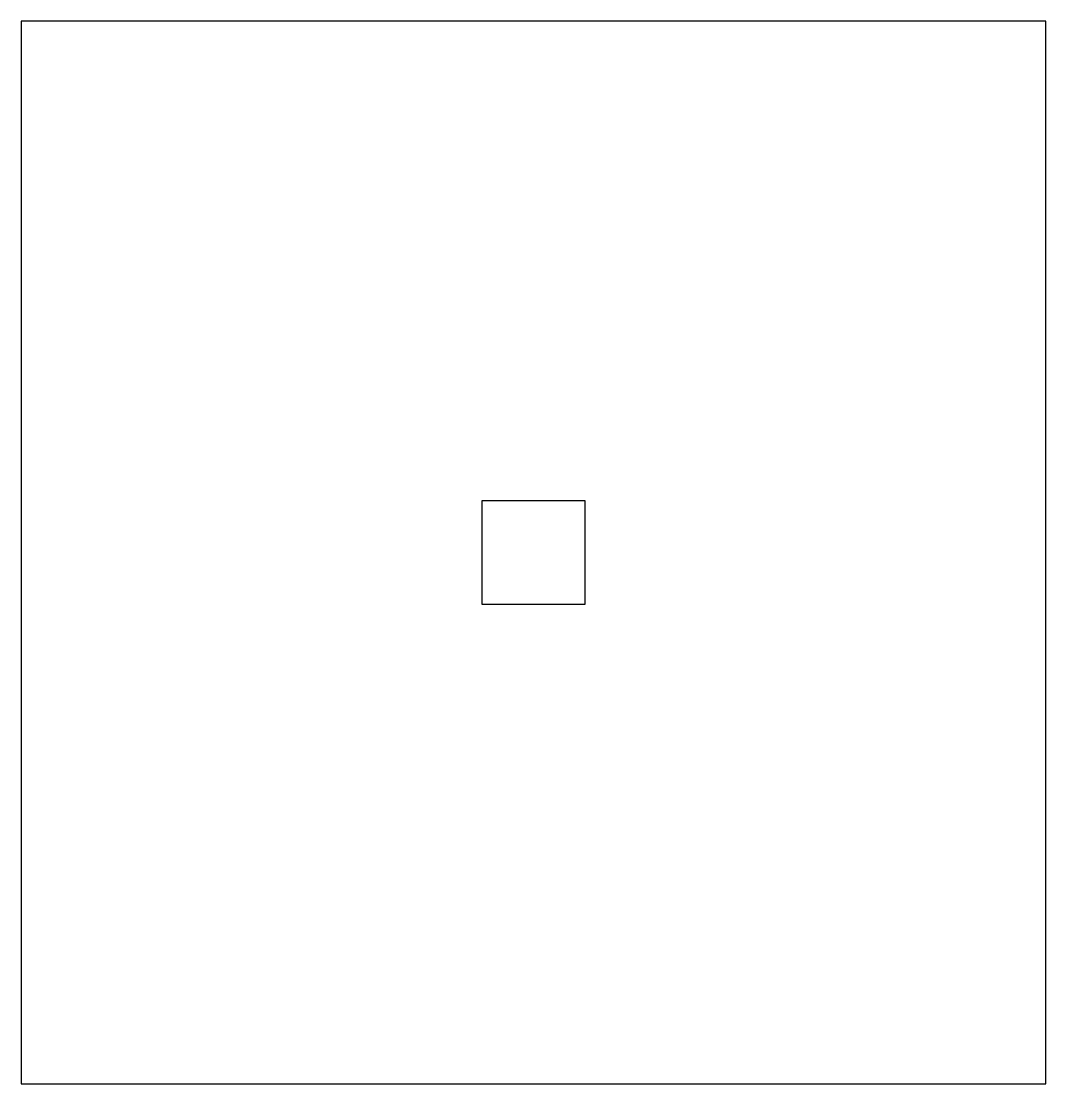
# Model space of a CAD drawing. Header units: inches. Extents: x -3.56 to 3.56, y -3.69 to 3.69.
import ezdxf

# ---------------------------------------------------------------- set-up
doc = ezdxf.new("R2010")
doc.units = ezdxf.units.IN
doc.header["$MEASUREMENT"] = 0

msp = doc.modelspace()

# ---------------------------------------------------------------- linework, layer by layer
at = {"color": 7, "linetype": 'Continuous', "lineweight": 25}
for p, q in [((-3.5585, 3.69), (-3.5585, -3.69)), ((3.5585, 3.69), (-3.5585, 3.69)), ((3.5585, -3.69), (3.5585, 3.69)), ((-0.36, 0.36), (-0.36, -0.36)), ((0.36, 0.36), (-0.36, 0.36)), ((0.36, -0.36), (0.36, 0.36)), ((-0.36, -0.36), (0.36, -0.36)), ((-3.5585, -3.69), (3.5585, -3.69))]:
    msp.add_line(p, q, dxfattribs=at)

doc.saveas('drawing.dxf')
